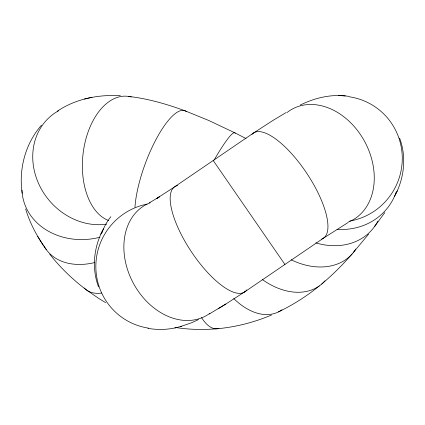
<?xml version="1.0" encoding="UTF-8"?>
<svg xmlns="http://www.w3.org/2000/svg" width="425" height="425" viewBox="0 0 425 425"><rect width="100%" height="100%" fill="white"/><g stroke="black" fill="none" stroke-linecap="round" stroke-linejoin="round"><path stroke-width="0.64" d="M101.92 231.853C93.606 248.795 91.784 269.147 98.552 286.933M396.164 193.2C404.483 176.258 406.348 155.917 399.601 138.12M100.783 234.186L103.434 228.788M394.639 196.26L397.301 190.862M384.843 212.558L374.494 226.631M41.485 125.168C25.351 143.592 18.551 169.214 22.201 193.306M368.613 234.133L353.334 252.498M352.176 253.884C342.8 264.695 332.632 274.832 321.693 284.059M319.249 285.961C306.749 296.225 292.958 304.884 278.412 311.929M253.422 133.073L174.686 186.782M323.505 238.133L244.625 291.938M253.497 133.025L273.126 120.323L286.163 112.529M174.128 187.191L156.474 198.613L159.471 196.786L149.324 202.852M323.436 238.181L348.118 222.498M245.183 291.534L225.887 304.013L209.265 313.985M57.433 111.137C75.767 98.77 98.504 94.366 120.349 95.731M218.184 308.741L225.887 304.013M198.464 319.595L191.542 322.766L180.444 326.586M300.257 105.049C315.308 97.591 332.504 93.596 349.249 96.454M271.453 315.058C254.044 322.416 235.551 327.117 216.723 328.812M147.974 328.35C157.335 329.991 167.041 329.805 176.295 327.617M174.872 327.973L181.788 326.246M92.007 97.33L84.469 99.025M216.251 328.822C202.624 329.922 188.854 329.614 175.344 327.462M338.507 95.535L345.334 95.928M128.43 96.395C147.783 98.6 166.627 104.061 184.875 110.739M184.817 110.718L208.622 120.418L234.627 132.722M234.775 132.775L246.032 138.566M105.639 302.648L98.945 298.578L86.79 290.185M86.402 289.903C72.771 279.576 60.307 267.676 49.757 254.192M25.665 208.983C30.005 223.614 37.416 237.166 46.245 249.549M213.201 160.507L284.92 264.456M37.729 236.443L40.253 240.486M40.641 241.071L43.1 245.007M101.92 232.932A63.144 58.321 30 0 1 110.851 216.702M148.437 328.116A63.144 62.417 -57.5 0 1 95.848 267.267A63.144 62.417 -57.5 0 1 147.039 204.133M209.817 313.379A63.144 48.184 61.8 0 1 133.381 283.294A63.144 48.184 61.8 0 1 150.174 202.778M246.755 289.855A63.144 22.073 56.4 0 1 191.101 251.329A63.144 22.073 56.4 0 1 177.655 185.576M251.924 134.401A63.144 22.073 56.4 0 1 306.776 173.273A63.144 22.073 56.4 0 1 321.64 239.068M287.077 112.513A63.144 48.184 61.8 0 1 364.076 140.462A63.144 48.184 61.8 0 1 348.479 221.977M349.626 96.842A63.144 62.417 -57.5 0 1 402.273 158.339A63.144 62.417 -57.5 0 1 349.77 221.074M396.169 192.116A63.144 58.321 30 0 1 337.11 229.341M377.841 221.133A63.144 52.073 37.9 0 1 315.881 242.887M355.752 249.045A63.144 47.207 40.5 0 1 291.173 259.792M324.987 280.792A63.144 45.05 50.5 0 1 262.496 279.634M281.972 309.772A63.144 39.637 64.7 0 1 233.782 298.584M218.949 328.424A63.144 24.22 84.9 0 1 201.508 317.533M101.596 293.064A63.144 31.625 -53.2 0 1 84.283 287.996M94.488 262.618A63.144 45.013 -35.9 0 1 43.855 245.719M99.981 237.235A63.144 53.699 -9.6 0 1 21.978 190.156M106.691 224.156A63.144 55.234 50.9 0 1 38.037 182.272A63.144 55.234 50.9 0 1 58.634 110.734M108.773 220.575A63.144 38.197 -84.1 0 1 84.065 147.135A63.144 38.197 -84.1 0 1 131.336 97.022M134.953 207.198A63.144 18.684 -69.7 0 1 156.427 138.715A63.144 18.684 -69.7 0 1 186.442 111.647M214.189 159.938A63.144 7.023 -63.3 0 1 235.227 133.291"/></g></svg>
